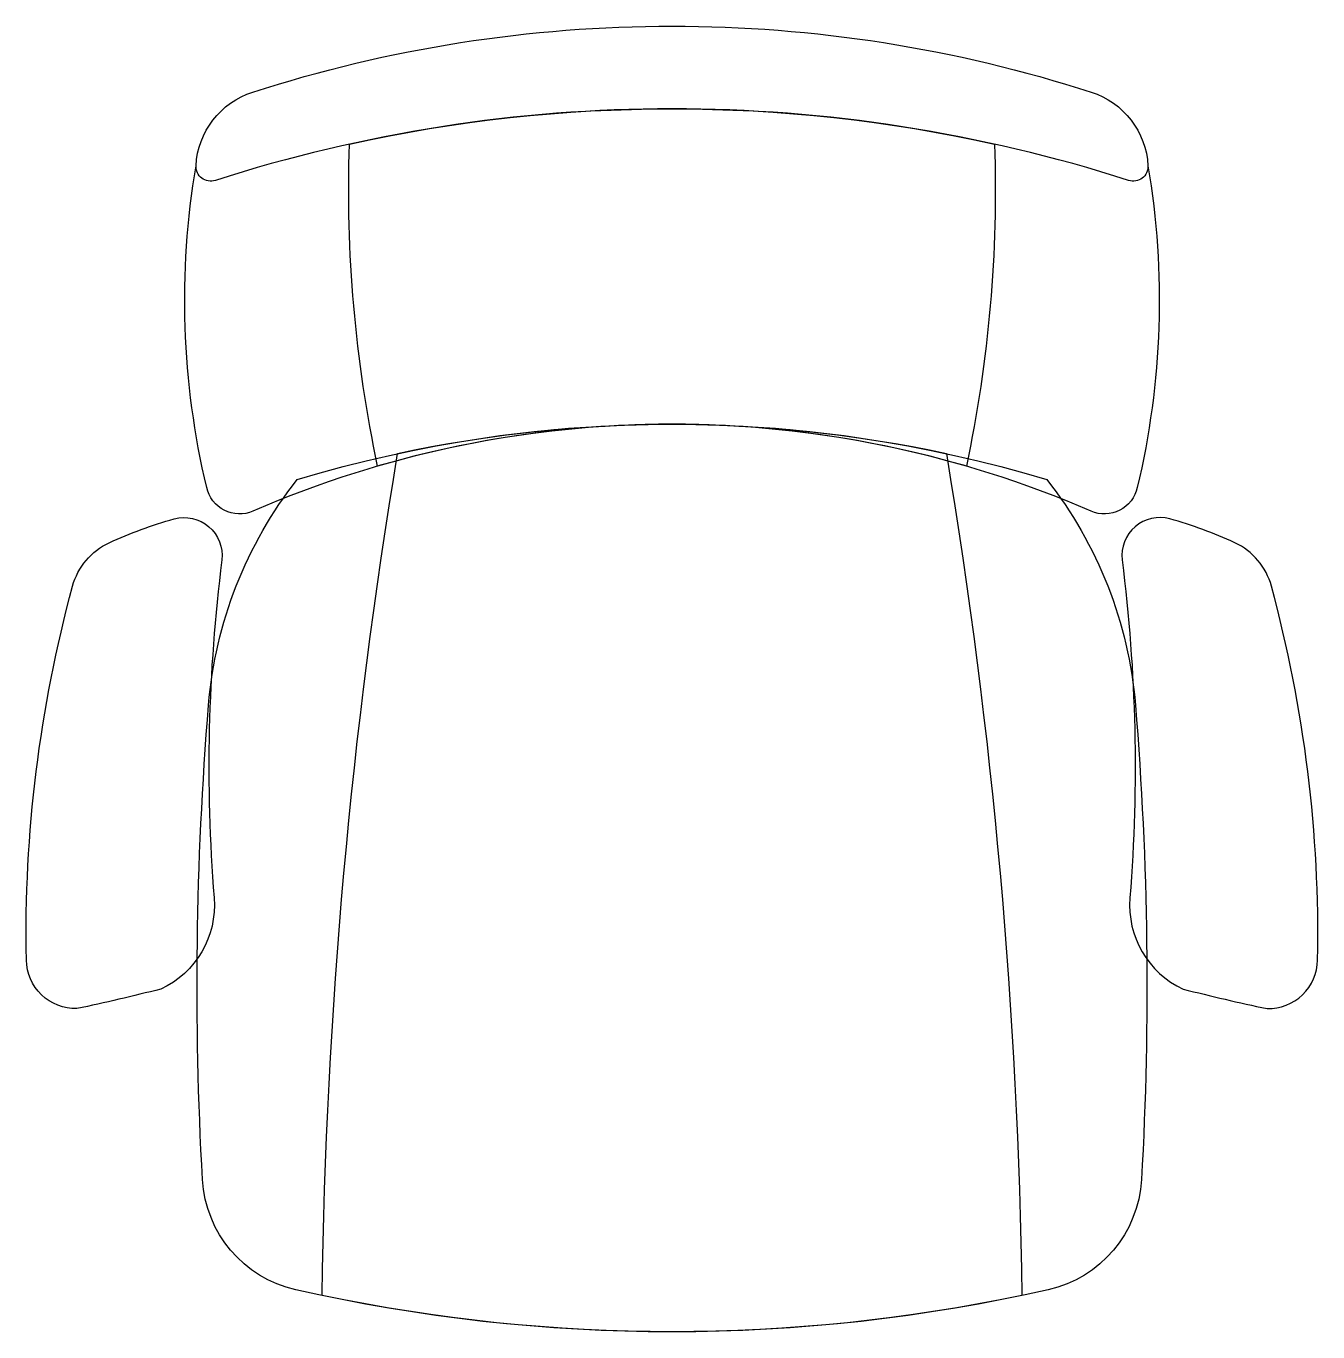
# Model space of a CAD drawing. Header units: millimetres. Extents: x -307 to 307, y -311 to 311.
import ezdxf

# ---------------------------------------------------------------- set-up
doc = ezdxf.new("R2010")
doc.units = ezdxf.units.MM
doc.header["$LTSCALE"] = 0.001

msp = doc.modelspace()

# ---------------------------------------------------------------- linework, layer by layer
for points in [[(-199.3, 79.83, -0.471476), (-221.3, 91.03, -0.100448), (-226.4, 244.13, -0.310716), (-199.4, 279.13, -0.157479), (199.4, 279.13, -0.310716), (226.4, 244.13, -0.100448), (221.3, 91.03, -0.471476), (199.3, 79.83, 0.207418), (-199.3, 79.83)], [(-217.2, 237.13, -0.527943), (-226.4, 244.13, -0.310716), (-199.4, 279.13, -0.157479), (199.4, 279.13, -0.310716), (226.4, 244.13, -0.527943), (217.2, 237.13, 0.156807), (-217.2, 237.13)], [(-140, 101.23, -0.060933), (-153.4, 254.43, -0.109382), (153.4, 254.43, -0.060933), (140, 101.23, 0.142531), (-140, 101.23)], [(-179, -290.47, -0.334655), (-223.3, -238.07, -0.034623), (-220.4, -12.37, -0.147077), (-178.3, 94.83, -0.147789), (178.3, 94.83, -0.147077), (220.4, -12.37, -0.034623), (223.3, -238.07, -0.334655), (179, -290.47, -0.112061), (-179, -290.47)], [(-166.4, -293.17, -0.037859), (-130.5, 107.23, -0.10707), (130.5, 107.23, -0.037859), (166.4, -293.17, -0.103994), (-166.4, -293.17)], [(-285.1, 44.13, -0.221641), (-267.7, 64.83, -0.040686), (-236.8, 76.13, -0.534276), (-214.1, 56.63, 0.051327), (-217.8, -104.07, -0.313481), (-243.1, -147.47, -0.01033), (-283.1, -156.77, -0.415569), (-307.1, -133.67, -0.071013), (-285.1, 44.13)], [(285.1, 44.13, 0.221641), (267.7, 64.83, 0.040686), (236.8, 76.13, 0.534276), (214.1, 56.63, -0.051327), (217.8, -104.07, 0.313481), (243.1, -147.47, 0.01033), (283.1, -156.77, 0.415569), (307.1, -133.67, 0.071013), (285.1, 44.13)]]:
    msp.add_lwpolyline(points, format="xyb")

doc.saveas('drawing.dxf')
